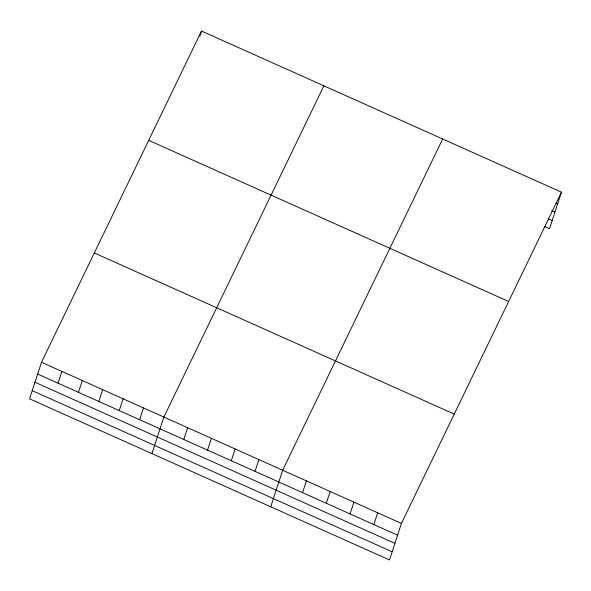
<?xml version="1.0" encoding="UTF-8"?>
<svg xmlns="http://www.w3.org/2000/svg" width="591" height="591" viewBox="0 0 591 591"><rect width="100%" height="100%" fill="white"/><g stroke="black" fill="none" stroke-linecap="round" stroke-linejoin="round"><path stroke-width="0.89" d="M41.496 362.276L29.55 398.829L389.491 559.958L401.437 523.404L561.45 192.171L201.509 31.042L41.496 362.276L401.437 523.404M58.044 383.19L61.892 371.407M78.44 392.321L82.289 380.538M199.854 36.095L201.509 31.042M98.837 401.452L102.686 389.668M119.234 410.582L123.083 398.799M139.631 419.713L143.48 407.93M151.931 453.615L163.877 417.061L323.89 85.828M183.779 439.482L187.635 427.692M207.537 450.113L211.386 438.33M231.295 460.751L235.144 448.961M255.046 471.382L258.902 459.599M270.708 506.783L282.661 470.229L442.666 139.003M302.562 492.65L306.411 480.867M326.321 503.288L330.17 491.498M350.071 513.919L353.928 502.136M373.83 524.557L377.686 512.766M561.45 192.171L549.504 228.724L544.584 226.523M555.961 203.223L557.601 203.961M551.647 210.662L554.927 212.132M548.079 218.722L552.171 220.554M148.703 140.348L508.644 301.476M94.301 252.97L454.243 414.099M37.647 374.059L397.588 535.187M34.972 382.237L394.914 543.365M32.224 390.651L392.165 551.78"/></g></svg>
